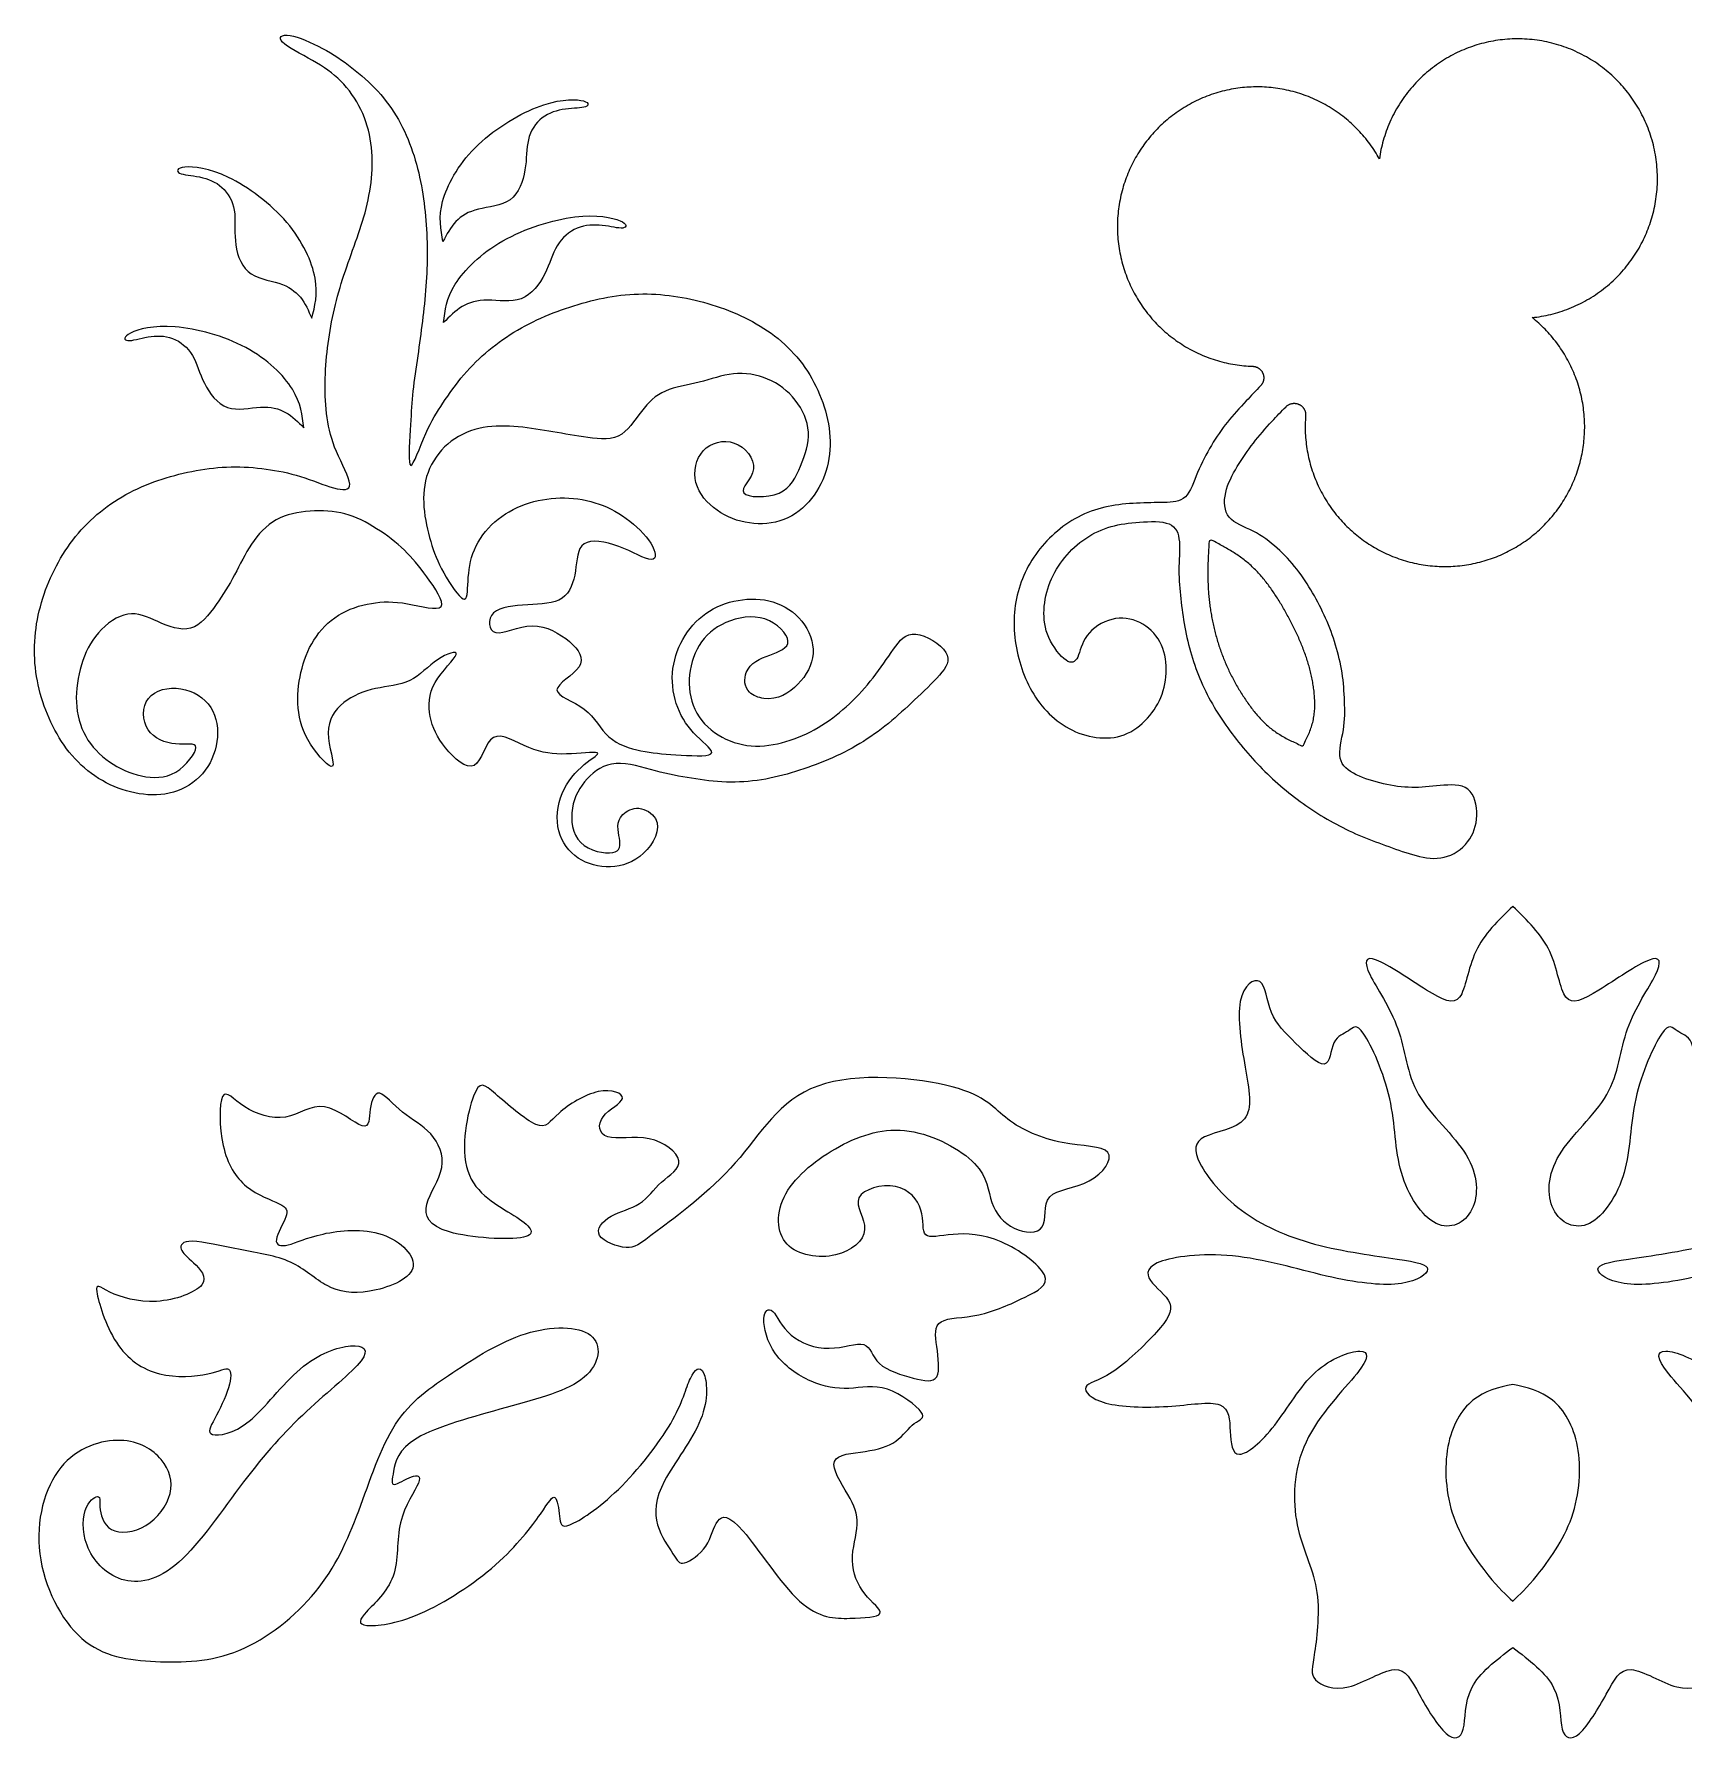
# Model space of a CAD drawing. Header units: millimetres. Extents: x -103 to 104, y -99 to 78.
# Drawn here: x -102.59 to -57.01, y 30.37 to 77.53 of the extents above; entities that cross this region are included whole.
import ezdxf

# ---------------------------------------------------------------- set-up
doc = ezdxf.new("R2010")
doc.units = ezdxf.units.MM
doc.header["$MEASUREMENT"] = 0
doc.layers.add('Default', color=18, linetype='Continuous')

msp = doc.modelspace()

# ---------------------------------------------------------------- linework, layer by layer
at = {"color": 5, "linetype": 'ByBlock', "lineweight": -2}
for points, knots in [([(-92.189, 65.616), (-92.262, 65.631), (-92.19, 66.73), (-92.157, 67.518), (-92.01, 68.527), (-91.875, 69.475), (-91.765, 70.443), (-91.719, 71.413), (-91.752, 72.384), (-91.874, 73.348), (-92.108, 74.293), (-92.498, 75.187), (-93.07, 75.976), (-93.811, 76.628), (-94.572, 77.147), (-95.648, 77.616), (-95.974, 77.366), (-94.838, 76.793), (-94.09, 76.289), (-93.512, 75.466), (-93.244, 74.526), (-93.24, 73.547), (-93.429, 72.592), (-93.75, 71.675), (-94.081, 70.762), (-94.341, 69.826), (-94.497, 68.865), (-94.574, 67.902), (-94.527, 66.908), (-94.309, 66.042), (-93.671, 64.903), (-94.248, 64.93), (-95.25, 65.345), (-96.176, 65.534), (-97.155, 65.601), (-98.121, 65.493), (-99.065, 65.257), (-99.967, 64.891), (-100.786, 64.359), (-101.473, 63.666), (-102.005, 62.849), (-102.383, 61.951), (-102.591, 60.998), (-102.595, 60.021), (-102.383, 59.069), (-101.993, 58.175), (-101.417, 57.384), (-100.623, 56.799), (-99.701, 56.49), (-98.728, 56.496), (-97.866, 57.025), (-97.451, 57.97), (-97.585, 59), (-98.502, 59.584), (-99.633, 59.323), (-99.593, 58.179), (-98.663, 57.826), (-97.855, 58.033), (-98.645, 56.961), (-99.647, 56.969), (-100.543, 57.374), (-101.244, 58.084), (-101.494, 59.055), (-101.335, 60.133), (-100.894, 61.03), (-99.985, 61.674), (-99.209, 61.304), (-98.217, 60.9), (-97.535, 61.782), (-97.038, 62.573), (-96.632, 63.469), (-95.954, 64.2), (-94.967, 64.39), (-93.987, 64.343), (-93.118, 63.892), (-92.32, 63.282), (-91.784, 62.613), (-90.987, 61.454), (-92.356, 61.861), (-93.267, 61.853), (-94.231, 61.541), (-94.92, 60.822), (-95.261, 59.907), (-95.359, 58.902), (-95.072, 57.92), (-94.091, 56.895), (-94.652, 58.325), (-94.1, 59.132), (-93.172, 59.499), (-92.159, 59.55), (-91.477, 60.326), (-90.61, 60.603), (-91.687, 59.604), (-91.719, 58.658), (-91.338, 57.822), (-90.304, 56.911), (-90.052, 58.488), (-88.89, 57.703), (-87.917, 57.595), (-86.731, 57.757), (-87.38, 57.428), (-88.106, 56.605), (-88.209, 55.454), (-87.617, 54.673), (-86.673, 54.431), (-85.701, 54.748), (-85.144, 55.764), (-85.886, 56.241), (-86.56, 55.889), (-86.387, 55.267), (-86.391, 54.795), (-87.683, 55.035), (-87.816, 56.206), (-87.366, 56.998), (-86.585, 57.53), (-85.38, 57.139), (-84.434, 56.96), (-83.467, 56.83), (-82.494, 56.899), (-81.551, 57.139), (-80.638, 57.471), (-79.767, 57.901), (-78.972, 58.474), (-78.277, 59.121), (-77.511, 59.841), (-77.136, 60.417), (-78.354, 61.182), (-78.831, 60.576), (-79.399, 59.723), (-80.043, 59.011), (-80.808, 58.399), (-81.691, 57.986), (-82.658, 57.783), (-83.62, 58.033), (-84.372, 58.718), (-84.57, 59.702), (-84.289, 60.698), (-83.563, 61.341), (-82.34, 61.557), (-81.495, 60.656), (-82.258, 60.382), (-82.978, 60.096), (-82.977, 59.347), (-82.173, 59.044), (-81.415, 59.516), (-80.925, 60.4), (-81.3, 61.386), (-82.156, 61.927), (-83.147, 61.95), (-84.082, 61.587), (-84.723, 60.843), (-85.032, 59.886), (-84.871, 58.883), (-84.338, 58.109), (-83.513, 57.529), (-84.966, 57.625), (-85.796, 57.685), (-86.807, 58.004), (-87.235, 58.972), (-88.603, 59.364), (-87.23, 60.042), (-87.69, 60.756), (-88.815, 61.399), (-90.024, 60.726), (-90.103, 61.687), (-88.939, 61.77), (-87.877, 61.803), (-87.588, 62.687), (-87.594, 63.632), (-86.423, 63.457), (-85.344, 62.788), (-85.442, 63.45), (-86.22, 64.206), (-87.078, 64.632), (-88.059, 64.766), (-89.039, 64.592), (-89.906, 64.106), (-90.511, 63.302), (-90.624, 62.397), (-90.612, 61.618), (-91.35, 62.688), (-91.644, 63.479), (-91.873, 64.461), (-91.793, 65.445), (-91.216, 66.271), (-90.315, 66.704), (-89.334, 66.72), (-88.368, 66.563), (-87.442, 66.401), (-86.366, 66.249), (-85.821, 67.163), (-85.224, 67.745), (-84.192, 67.878), (-83.289, 68.229), (-82.289, 68.077), (-81.502, 67.469), (-81.07, 66.537), (-81.405, 65.588), (-81.81, 64.692), (-83.421, 64.741), (-82.412, 65.48), (-83.21, 66.443), (-84.238, 66.143), (-84.458, 65.096), (-83.758, 64.301), (-82.847, 63.954), (-81.836, 64.025), (-81.053, 64.655), (-80.624, 65.549), (-80.559, 66.532), (-80.813, 67.478), (-81.259, 68.348), (-81.92, 69.07), (-82.731, 69.613), (-83.625, 70.001), (-84.564, 70.253), (-85.53, 70.378), (-86.503, 70.328), (-87.452, 70.114), (-88.372, 69.801), (-89.25, 69.38), (-90.046, 68.815), (-90.738, 68.145), (-91.321, 67.31), (-91.755, 66.641), (-92.117, 65.601), (-92.189, 65.616)], [0, 0, 0, 0, 1, 2, 3, 4, 5, 6, 7, 8, 9, 10, 11, 12, 13, 14, 15, 16, 17, 18, 19, 20, 21, 22, 23, 24, 25, 26, 27, 28, 29, 30, 31, 32, 33, 34, 35, 36, 37, 38, 39, 40, 41, 42, 43, 44, 45, 46, 47, 48, 49, 50, 51, 52, 53, 54, 55, 56, 57, 58, 59, 60, 61, 62, 63, 64, 65, 66, 67, 68, 69, 70, 71, 72, 73, 74, 75, 76, 77, 78, 79, 80, 81, 82, 83, 84, 85, 86, 87, 88, 89, 90, 91, 92, 93, 94, 95, 96, 97, 98, 99, 100, 101, 102, 103, 104, 105, 105.505531, 106, 107, 108, 109, 110, 111, 112, 113, 114, 115, 116, 117, 118, 119, 120, 121, 122, 123, 124, 125, 126, 127, 128, 129, 130, 131, 132, 133, 134, 135, 136, 137, 138, 139, 139.610135, 140, 141, 142, 143, 144, 145, 146, 147, 148, 149, 150, 151, 152, 153, 154, 155, 156, 157, 158, 159, 160, 161, 162, 163, 164, 165, 166, 167, 168, 169, 170, 171, 172, 173, 174, 175, 176, 177, 178, 179, 180, 181, 182, 183, 184, 185, 186, 187, 188, 189, 190, 191, 192, 193, 194, 195, 196, 197, 198, 199, 200, 201, 202, 203, 204, 205, 206, 207, 208, 209, 210, 211, 212, 213, 214, 215, 216, 217, 218, 219, 220, 221, 222, 222, 222, 222]), ([(-91.305, 72.912), (-91.187, 73.355), (-90.89, 73.904), (-90.41, 74.389), (-89.929, 74.873), (-89.265, 75.291), (-88.712, 75.508), (-88.158, 75.726), (-87.714, 75.742), (-87.259, 75.664), (-87.247, 75.569), (-87.355, 75.526), (-87.462, 75.482), (-87.688, 75.491), (-87.915, 75.46), (-88.141, 75.43), (-88.368, 75.362), (-88.552, 75.22), (-88.735, 75.078), (-88.876, 74.863), (-88.937, 74.615), (-88.997, 74.368), (-88.978, 74.088), (-89.03, 73.78), (-89.081, 73.471), (-89.203, 73.134), (-89.444, 72.957), (-89.684, 72.78), (-90.042, 72.762), (-90.319, 72.695), (-90.595, 72.628), (-90.79, 72.511), (-90.939, 72.354), (-91.088, 72.196), (-91.192, 71.998), (-91.296, 71.8)], [2, 2, 2, 2, 2.0714286, 2.0714286, 2.0714286, 2.1428571, 2.1428571, 2.1428571, 2.2142857, 2.2142857, 2.2857143, 2.2857143, 2.2857143, 2.3571429, 2.3571429, 2.3571429, 2.4285714, 2.4285714, 2.4285714, 2.5, 2.5, 2.5, 2.5714286, 2.5714286, 2.5714286, 2.6428571, 2.6428571, 2.6428571, 2.7142857, 2.7142857, 2.7142857, 2.7857143, 2.7857143, 2.7857143, 2.8571429, 2.8571429, 2.8571429, 2.8571429]), ([(-94.831, 70.789), (-94.915, 71.239), (-95.17, 71.81), (-95.613, 72.329), (-96.055, 72.847), (-96.686, 73.314), (-97.222, 73.573), (-97.757, 73.831), (-98.199, 73.881), (-98.429, 73.859), (-98.659, 73.837), (-98.677, 73.743), (-98.573, 73.692), (-98.47, 73.641), (-98.243, 73.632), (-98.02, 73.585), (-97.796, 73.538), (-97.575, 73.453), (-97.403, 73.297), (-97.23, 73.142), (-97.106, 72.917), (-97.064, 72.665), (-97.022, 72.414), (-97.063, 72.136), (-97.034, 71.825), (-97.006, 71.514), (-96.91, 71.168), (-96.683, 70.974), (-96.457, 70.779), (-96.101, 70.735), (-95.831, 70.647), (-95.56, 70.559), (-95.375, 70.428), (-95.238, 70.26), (-95.101, 70.091), (-95.012, 69.886), (-94.923, 69.681)], [2, 2, 2, 2, 2.0714286, 2.0714286, 2.0714286, 2.1428571, 2.1428571, 2.1428571, 2.2142857, 2.2142857, 2.2142857, 2.2857143, 2.2857143, 2.2857143, 2.3571429, 2.3571429, 2.3571429, 2.4285714, 2.4285714, 2.4285714, 2.5, 2.5, 2.5, 2.5714286, 2.5714286, 2.5714286, 2.6428571, 2.6428571, 2.6428571, 2.7142857, 2.7142857, 2.7142857, 2.7857143, 2.7857143, 2.7857143, 2.8571429, 2.8571429, 2.8571429, 2.8571429]), ([(-90.957, 70.623), (-90.71, 71.017), (-90.256, 71.471), (-89.643, 71.818), (-89.03, 72.166), (-88.259, 72.406), (-87.655, 72.482), (-87.05, 72.557), (-86.614, 72.467), (-86.404, 72.376), (-86.194, 72.284), (-86.211, 72.191), (-86.328, 72.175), (-86.446, 72.159), (-86.664, 72.221), (-86.893, 72.246), (-87.123, 72.272), (-87.364, 72.26), (-87.585, 72.169), (-87.807, 72.077), (-88.008, 71.905), (-88.141, 71.684), (-88.275, 71.462), (-88.34, 71.19), (-88.625, 70.627), (-88.845, 70.334), (-89.132, 70.222), (-89.419, 70.111), (-89.773, 70.179), (-90.062, 70.181), (-90.351, 70.183), (-90.576, 70.118), (-90.768, 70.003), (-90.961, 69.889), (-91.122, 69.724), (-91.282, 69.56)], [2, 2, 2, 2, 2.0714286, 2.0714286, 2.0714286, 2.1428571, 2.1428571, 2.1428571, 2.2142857, 2.2142857, 2.2142857, 2.2857143, 2.2857143, 2.2857143, 2.3571429, 2.3571429, 2.3571429, 2.4285714, 2.4285714, 2.4285714, 2.5, 2.5, 2.5, 2.5714286, 2.5714286, 2.6428571, 2.6428571, 2.6428571, 2.7142857, 2.7142857, 2.7142857, 2.7857143, 2.7857143, 2.7857143, 2.8571429, 2.8571429, 2.8571429, 2.8571429]), ([(-95.459, 67.721), (-95.701, 68.11), (-96.146, 68.549), (-96.748, 68.871), (-97.349, 69.193), (-98.106, 69.399), (-98.699, 69.444), (-99.292, 69.49), (-99.721, 69.376), (-99.927, 69.272), (-100.134, 69.168), (-100.117, 69.074), (-100.002, 69.064), (-99.886, 69.054), (-99.672, 69.128), (-99.447, 69.165), (-99.222, 69.203), (-98.985, 69.204), (-98.768, 69.122), (-98.55, 69.04), (-98.353, 68.875), (-98.222, 68.656), (-98.092, 68.438), (-98.028, 68.164), (-97.889, 67.885), (-97.749, 67.605), (-97.534, 67.318), (-97.252, 67.219), (-96.97, 67.12), (-96.623, 67.208), (-96.339, 67.225), (-96.055, 67.242), (-95.834, 67.187), (-95.646, 67.08), (-95.457, 66.973), (-95.299, 66.814), (-95.142, 66.655)], [2, 2, 2, 2, 2.0714286, 2.0714286, 2.0714286, 2.1428571, 2.1428571, 2.1428571, 2.2142857, 2.2142857, 2.2142857, 2.2857143, 2.2857143, 2.2857143, 2.3571429, 2.3571429, 2.3571429, 2.4285714, 2.4285714, 2.4285714, 2.5, 2.5, 2.5, 2.5714286, 2.5714286, 2.5714286, 2.6428571, 2.6428571, 2.6428571, 2.7142857, 2.7142857, 2.7142857, 2.7857143, 2.7857143, 2.7857143, 2.8571429, 2.8571429, 2.8571429, 2.8571429]), ([(-61.736, 53.428), (-62.134, 53.045), (-62.532, 52.661), (-62.982, 51.706), (-63.034, 51.136), (-63.205, 50.918), (-63.376, 50.7), (-63.667, 50.835), (-64.569, 51.395), (-65.182, 51.821), (-65.503, 51.945), (-65.825, 52.069), (-65.856, 51.893), (-65.679, 51.535), (-65.503, 51.177), (-65.119, 50.638), (-64.912, 50.047), (-64.704, 49.455), (-64.673, 48.812), (-63.999, 47.64), (-63.356, 47.111), (-63.024, 46.561), (-62.692, 46.011), (-62.671, 45.441), (-62.863, 45.057), (-63.055, 44.673), (-63.459, 44.476), (-63.854, 44.668), (-64.248, 44.86), (-64.632, 45.441), (-64.813, 46.073), (-64.995, 46.706), (-64.974, 47.391), (-65.135, 48.112), (-65.296, 48.833), (-65.638, 49.59), (-65.851, 49.901), (-66.063, 50.213), (-66.146, 50.078), (-66.276, 49.99), (-66.406, 49.901), (-66.582, 49.86), (-66.675, 49.658), (-66.769, 49.455), (-66.779, 49.092), (-66.95, 49.071), (-67.121, 49.051), (-67.453, 49.372), (-67.739, 49.652), (-68.024, 49.932), (-68.263, 50.171), (-68.532, 50.825), (-68.563, 51.24), (-68.724, 51.349), (-68.885, 51.457), (-69.175, 51.26), (-69.352, 50.337), (-69.124, 48.885), (-68.916, 47.847), (-69.149, 47.557), (-69.383, 47.266), (-69.953, 47.204), (-70.249, 47.059), (-70.545, 46.914), (-70.566, 46.685), (-70.374, 46.317), (-70.182, 45.949), (-69.777, 45.441), (-69.232, 45.031), (-68.688, 44.621), (-68.003, 44.31), (-66.416, 43.884), (-65.513, 43.77), (-64.933, 43.682), (-64.352, 43.594), (-64.092, 43.532), (-64.092, 43.272), (-64.352, 43.075), (-64.813, 43.008), (-65.275, 42.94), (-65.939, 43.003), (-66.732, 43.179), (-67.526, 43.355), (-68.449, 43.646), (-69.316, 43.75), (-70.182, 43.853), (-70.991, 43.77), (-71.416, 43.63), (-71.842, 43.49), (-71.883, 43.293), (-71.748, 43.091), (-71.613, 42.889), (-71.302, 42.681), (-71.214, 42.463), (-71.126, 42.245), (-71.261, 42.017), (-71.582, 41.659), (-71.904, 41.301), (-72.412, 40.814), (-73.2, 40.295), (-73.481, 40.264), (-73.584, 40.025), (-73.408, 39.818), (-72.983, 39.704), (-72.557, 39.59), (-71.883, 39.569), (-71.271, 39.61), (-70.659, 39.652), (-70.109, 39.756), (-69.559, 39.548), (-69.559, 39.237), (-69.544, 38.921), (-69.528, 38.604), (-69.497, 38.283), (-69.284, 38.288), (-69.072, 38.293), (-68.677, 38.625), (-67.951, 39.559), (-67.619, 40.16), (-67.189, 40.554), (-66.758, 40.949), (-66.229, 41.135), (-65.965, 41.135), (-65.7, 41.135), (-65.7, 40.949), (-66.395, 40.077), (-67.09, 39.393), (-67.448, 38.625), (-67.806, 37.857), (-67.827, 37.007), (-67.692, 36.338), (-67.557, 35.668), (-67.267, 35.181), (-67.163, 34.579), (-67.059, 33.977), (-67.142, 33.262), (-67.21, 32.821), (-67.277, 32.38), (-67.329, 32.214), (-67.184, 32.058), (-67.038, 31.903), (-66.696, 31.757), (-65.845, 31.965), (-65.337, 32.318), (-65.01, 32.338), (-64.684, 32.359), (-64.538, 32.048), (-64.32, 31.654), (-64.103, 31.259), (-63.812, 30.782), (-63.579, 30.575), (-63.345, 30.367), (-63.169, 30.43), (-63.102, 30.694), (-63.034, 30.959), (-63.076, 31.426), (-62.866, 31.835), (-62.657, 32.245), (-62.196, 32.598), (-61.736, 32.95)], [2, 2, 2, 2, 2.016949, 2.016949, 2.033898, 2.033898, 2.033898, 2.050847, 2.050847, 2.067797, 2.067797, 2.067797, 2.084746, 2.084746, 2.084746, 2.101695, 2.101695, 2.101695, 2.118644, 2.118644, 2.135593, 2.135593, 2.135593, 2.152542, 2.152542, 2.152542, 2.169492, 2.169492, 2.169492, 2.186441, 2.186441, 2.186441, 2.20339, 2.20339, 2.20339, 2.220339, 2.220339, 2.220339, 2.237288, 2.237288, 2.237288, 2.254237, 2.254237, 2.254237, 2.271186, 2.271186, 2.271186, 2.288136, 2.288136, 2.288136, 2.305085, 2.305085, 2.322034, 2.322034, 2.322034, 2.338983, 2.338983, 2.355932, 2.372881, 2.372881, 2.372881, 2.389831, 2.389831, 2.389831, 2.40678, 2.40678, 2.40678, 2.423729, 2.423729, 2.423729, 2.440678, 2.440678, 2.457627, 2.457627, 2.457627, 2.474576, 2.474576, 2.491525, 2.491525, 2.491525, 2.508475, 2.508475, 2.508475, 2.525424, 2.525424, 2.525424, 2.542373, 2.542373, 2.542373, 2.559322, 2.559322, 2.559322, 2.576271, 2.576271, 2.576271, 2.59322, 2.59322, 2.59322, 2.610169, 2.610169, 2.627119, 2.627119, 2.644068, 2.644068, 2.644068, 2.661017, 2.661017, 2.661017, 2.677966, 2.677966, 2.694915, 2.694915, 2.694915, 2.711864, 2.711864, 2.711864, 2.728814, 2.728814, 2.745763, 2.745763, 2.745763, 2.762712, 2.762712, 2.762712, 2.779661, 2.779661, 2.79661, 2.79661, 2.79661, 2.813559, 2.813559, 2.813559, 2.830508, 2.830508, 2.830508, 2.847458, 2.847458, 2.847458, 2.864407, 2.864407, 2.864407, 2.881356, 2.881356, 2.898305, 2.898305, 2.898305, 2.915254, 2.915254, 2.915254, 2.932203, 2.932203, 2.932203, 2.949153, 2.949153, 2.949153, 2.966102, 2.966102, 2.966102, 3, 3, 3, 3]), ([(-61.736, 32.95), (-61.276, 32.598), (-60.815, 32.245), (-60.606, 31.835), (-60.396, 31.426), (-60.438, 30.959), (-60.37, 30.694), (-60.303, 30.43), (-60.127, 30.367), (-59.893, 30.575), (-59.66, 30.782), (-59.369, 31.259), (-59.151, 31.654), (-58.934, 32.048), (-58.788, 32.359), (-58.462, 32.338), (-58.135, 32.318), (-57.626, 31.965), (-57.201, 31.861), (-56.776, 31.757), (-56.433, 31.903), (-56.143, 32.214), (-56.195, 32.38), (-56.262, 32.821), (-56.33, 33.262), (-56.413, 33.977), (-56.205, 35.181), (-55.915, 35.668), (-55.78, 36.338), (-55.645, 37.007), (-55.666, 37.857), (-56.024, 38.625), (-56.382, 39.393), (-57.077, 40.077), (-57.772, 40.949), (-57.772, 41.135), (-57.507, 41.135), (-57.243, 41.135), (-56.714, 40.949), (-56.283, 40.554), (-55.852, 40.16), (-55.189, 38.957), (-54.4, 38.293), (-54.187, 38.288), (-53.975, 38.283), (-53.944, 38.604), (-53.928, 38.921), (-53.913, 39.237), (-53.913, 39.548), (-53.363, 39.756), (-52.813, 39.652), (-52.201, 39.61), (-51.589, 39.569), (-50.915, 39.59), (-50.489, 39.704), (-50.064, 39.818), (-49.888, 40.025), (-49.939, 40.145), (-49.991, 40.264), (-50.271, 40.295), (-51.06, 40.814), (-51.568, 41.301), (-52.211, 42.017), (-52.346, 42.245), (-52.258, 42.463), (-52.17, 42.681), (-51.859, 42.889), (-51.724, 43.091), (-51.589, 43.293), (-51.63, 43.49), (-52.056, 43.63), (-52.481, 43.77), (-53.29, 43.853), (-54.156, 43.75), (-55.023, 43.646), (-55.946, 43.355), (-56.739, 43.179), (-57.533, 43.003), (-58.197, 42.94), (-58.659, 43.008), (-59.12, 43.075), (-59.38, 43.272), (-59.38, 43.532), (-59.12, 43.594), (-58.539, 43.682), (-57.958, 43.77), (-57.056, 43.884), (-55.469, 44.31), (-54.784, 44.621), (-54.239, 45.031), (-53.695, 45.441), (-53.29, 45.949), (-53.098, 46.317), (-52.906, 46.685), (-52.927, 46.914), (-53.223, 47.059), (-53.518, 47.204), (-54.089, 47.266), (-54.322, 47.557), (-54.556, 47.847), (-54.348, 48.885), (-54.12, 50.337), (-54.208, 50.799), (-54.296, 51.26), (-54.587, 51.457), (-54.748, 51.349), (-54.908, 51.24), (-54.94, 50.825), (-55.209, 50.171), (-55.448, 49.932), (-55.733, 49.652), (-56.018, 49.372), (-56.35, 49.051), (-56.522, 49.071), (-56.693, 49.092), (-56.703, 49.455), (-56.797, 49.658), (-56.89, 49.86), (-57.066, 49.901), (-57.196, 49.99), (-57.326, 50.078), (-57.409, 50.213), (-57.621, 49.901), (-57.834, 49.59), (-58.176, 48.833), (-58.337, 48.112), (-58.498, 47.391), (-58.477, 46.706), (-58.659, 46.073), (-58.84, 45.441), (-59.224, 44.86), (-59.618, 44.668), (-60.012, 44.476), (-60.417, 44.673), (-60.609, 45.057), (-60.801, 45.441), (-60.78, 46.011), (-60.448, 46.561), (-60.116, 47.111), (-59.473, 47.64), (-58.799, 48.812), (-58.768, 49.455), (-58.353, 50.638), (-57.969, 51.177), (-57.792, 51.535), (-57.616, 51.893), (-57.647, 52.069), (-57.969, 51.945), (-58.29, 51.821), (-58.902, 51.395), (-59.805, 50.835), (-60.095, 50.7), (-60.267, 50.918), (-60.438, 51.136), (-60.49, 51.706), (-60.715, 52.184), (-60.94, 52.661), (-61.338, 53.045), (-61.736, 53.428)], [3, 3, 3, 3, 3.033898, 3.033898, 3.033898, 3.050847, 3.050847, 3.050847, 3.067797, 3.067797, 3.067797, 3.084746, 3.084746, 3.084746, 3.101695, 3.101695, 3.101695, 3.118644, 3.118644, 3.118644, 3.135593, 3.135593, 3.152542, 3.152542, 3.152542, 3.169492, 3.169492, 3.186441, 3.186441, 3.186441, 3.20339, 3.20339, 3.20339, 3.220339, 3.220339, 3.237288, 3.237288, 3.237288, 3.254237, 3.254237, 3.254237, 3.271186, 3.288136, 3.288136, 3.288136, 3.305085, 3.305085, 3.305085, 3.322034, 3.322034, 3.338983, 3.338983, 3.338983, 3.355932, 3.355932, 3.355932, 3.372881, 3.372881, 3.372881, 3.389831, 3.389831, 3.40678, 3.40678, 3.423729, 3.423729, 3.423729, 3.440678, 3.440678, 3.440678, 3.457627, 3.457627, 3.457627, 3.474576, 3.474576, 3.474576, 3.491525, 3.491525, 3.491525, 3.508475, 3.508475, 3.508475, 3.525424, 3.525424, 3.542373, 3.542373, 3.542373, 3.559322, 3.559322, 3.576271, 3.576271, 3.576271, 3.59322, 3.59322, 3.59322, 3.610169, 3.610169, 3.610169, 3.627119, 3.627119, 3.627119, 3.644068, 3.661017, 3.661017, 3.661017, 3.677966, 3.677966, 3.677966, 3.694915, 3.694915, 3.711864, 3.711864, 3.711864, 3.728814, 3.728814, 3.728814, 3.745763, 3.745763, 3.745763, 3.762712, 3.762712, 3.762712, 3.779661, 3.779661, 3.779661, 3.79661, 3.79661, 3.79661, 3.813559, 3.813559, 3.813559, 3.830508, 3.830508, 3.830508, 3.847458, 3.847458, 3.847458, 3.864407, 3.864407, 3.864407, 3.881356, 3.881356, 3.898305, 3.898305, 3.915254, 3.915254, 3.915254, 3.932203, 3.932203, 3.932203, 3.949153, 3.949153, 3.966102, 3.966102, 3.966102, 3.983051, 3.983051, 3.983051, 4, 4, 4, 4]), ([(-85.375, 44.462), (-84.858, 44.85), (-83.928, 45.532), (-83.219, 46.339), (-82.511, 47.146), (-82.025, 48.076), (-79.854, 48.852), (-78.168, 48.697), (-77.222, 48.443), (-76.276, 48.19), (-75.862, 47.487), (-74.746, 47.011), (-74.187, 46.903), (-73.629, 46.794), (-73.071, 46.815), (-72.781, 46.442), (-73.05, 46.049), (-73.825, 45.636), (-74.332, 45.615), (-74.528, 45.398), (-74.725, 45.181), (-74.611, 44.767), (-74.735, 44.571), (-74.859, 44.374), (-75.221, 44.395), (-75.8, 44.674), (-76.017, 44.933), (-76.126, 45.248), (-76.235, 45.564), (-76.235, 45.936), (-76.607, 46.324), (-76.979, 46.711), (-77.724, 47.114), (-78.411, 47.218), (-79.099, 47.321), (-79.729, 47.125), (-80.34, 46.794), (-80.95, 46.463), (-81.539, 45.998), (-81.823, 45.486), (-82.108, 44.974), (-82.087, 44.416), (-81.487, 43.775), (-80.908, 43.692), (-80.453, 43.795), (-79.998, 43.899), (-79.667, 44.188), (-79.647, 44.498), (-79.626, 44.809), (-79.916, 45.14), (-79.802, 45.377), (-79.688, 45.615), (-79.171, 45.76), (-78.416, 45.615), (-77.941, 45.036), (-78.065, 44.457), (-77.956, 44.354), (-77.848, 44.25), (-77.568, 44.333), (-77.201, 44.364), (-76.834, 44.395), (-76.379, 44.374), (-75.366, 43.94), (-74.808, 43.527), (-74.678, 43.242), (-74.549, 42.958), (-74.849, 42.803), (-75.604, 42.441), (-76.059, 42.234), (-76.493, 42.141), (-76.927, 42.048), (-77.341, 42.069), (-77.532, 41.95), (-77.724, 41.831), (-77.692, 41.572), (-77.651, 41.262), (-77.61, 40.952), (-77.558, 40.59), (-77.651, 40.43), (-77.744, 40.269), (-77.982, 40.311), (-78.303, 40.394), (-78.623, 40.476), (-79.026, 40.6), (-79.238, 40.797), (-79.45, 40.993), (-79.471, 41.262), (-79.864, 41.376), (-80.236, 41.221), (-80.624, 41.216), (-81.012, 41.21), (-81.415, 41.355), (-81.679, 41.583), (-81.942, 41.81), (-82.19, 42.431), (-82.418, 42.265), (-82.428, 42.027), (-82.439, 41.789), (-82.345, 41.396), (-81.87, 40.735), (-81.487, 40.466), (-81.125, 40.306), (-80.763, 40.145), (-80.422, 40.094), (-80.081, 40.109), (-79.74, 40.125), (-79.399, 40.207), (-79.016, 40.083), (-78.633, 39.959), (-78.209, 39.628), (-77.951, 39.277), (-78.116, 39.256), (-78.272, 39.137), (-78.427, 39.018), (-78.571, 38.801), (-78.995, 38.501), (-79.275, 38.419), (-79.626, 38.367), (-79.978, 38.315), (-80.402, 38.295), (-80.479, 38.088), (-80.557, 37.881), (-80.288, 37.488), (-79.926, 36.868), (-79.833, 36.64), (-79.848, 36.345), (-79.864, 36.051), (-79.988, 35.689), (-79.983, 35.348), (-79.978, 35.006), (-79.843, 34.686), (-79.642, 34.433), (-79.44, 34.179), (-79.171, 33.993), (-79.223, 33.89), (-79.275, 33.786), (-79.647, 33.766), (-80.055, 33.755), (-80.464, 33.745), (-80.908, 33.745), (-81.441, 34.231), (-81.973, 34.717), (-82.594, 35.689), (-83.4, 36.63), (-83.586, 36.599), (-83.705, 36.438), (-83.824, 36.278), (-83.876, 35.989), (-84.036, 35.751), (-84.196, 35.513), (-84.465, 35.327), (-84.62, 35.286), (-84.775, 35.244), (-84.817, 35.348), (-84.941, 35.539), (-85.065, 35.73), (-85.272, 36.009), (-85.365, 36.34), (-85.458, 36.671), (-85.416, 37.436), (-84.403, 38.677), (-84.176, 39.246), (-83.948, 39.814), (-84, 40.331), (-84.098, 40.538), (-84.196, 40.745), (-84.341, 40.642), (-84.579, 40.125), (-84.672, 39.711), (-85.003, 39.142), (-85.334, 38.574), (-85.902, 37.85), (-86.45, 37.317), (-86.998, 36.785), (-87.526, 36.444), (-87.789, 36.34), (-88.053, 36.237), (-88.053, 36.371), (-88.074, 36.573), (-88.094, 36.775), (-88.136, 37.043), (-88.27, 37.147), (-88.363, 36.981), (-88.606, 36.635), (-88.849, 36.289), (-89.242, 35.761), (-89.842, 35.234), (-90.442, 34.707), (-92.055, 33.652), (-93.151, 33.528), (-93.404, 33.559), (-93.657, 33.59), (-93.616, 33.714), (-93.409, 33.936), (-93.202, 34.158), (-92.83, 34.479), (-92.675, 34.918), (-92.52, 35.358), (-92.582, 35.916), (-92.468, 36.397), (-92.355, 36.878), (-92.065, 37.281), (-91.889, 37.705), (-92.003, 37.726), (-92.168, 37.664), (-92.334, 37.602), (-92.551, 37.457), (-92.644, 37.452), (-92.737, 37.447), (-92.706, 37.581), (-92.66, 37.824), (-92.613, 38.067), (-92.551, 38.419), (-91.476, 39.049), (-90.462, 39.328), (-89.552, 39.577), (-88.643, 39.825), (-87.836, 40.042), (-86.957, 40.786), (-86.885, 41.314), (-87.221, 41.577), (-87.557, 41.841), (-88.301, 41.841), (-89.015, 41.619), (-89.728, 41.396), (-90.411, 40.952), (-91.641, 40.135), (-92.189, 39.763), (-92.608, 39.117), (-93.027, 38.47), (-93.316, 37.55), (-93.626, 36.723), (-93.937, 35.896), (-94.267, 35.162), (-95.376, 33.807), (-96.153, 33.187), (-96.933, 32.866), (-97.714, 32.545), (-98.498, 32.525), (-99.242, 32.561), (-99.985, 32.597), (-100.689, 32.69), (-101.857, 33.704), (-102.322, 34.624), (-102.55, 36.454), (-102.312, 37.364), (-101.857, 37.922), (-101.402, 38.481), (-100.73, 38.687), (-100.208, 38.672), (-99.686, 38.656), (-99.313, 38.419), (-99.081, 38.139), (-98.848, 37.86), (-98.755, 37.54), (-98.838, 37.204), (-98.92, 36.868), (-99.179, 36.516), (-99.83, 36.123), (-100.223, 36.082), (-100.456, 36.211), (-100.689, 36.34), (-100.761, 36.64), (-100.776, 36.831), (-100.792, 37.023), (-100.751, 37.105), (-100.875, 37.126), (-101.04, 37.064), (-101.144, 36.826), (-101.247, 36.588), (-101.288, 36.175), (-101.133, 35.772), (-100.978, 35.368), (-100.627, 34.975), (-100.177, 34.831), (-99.727, 34.686), (-99.179, 34.789), (-98.595, 35.306), (-98.011, 35.823), (-97.39, 36.754), (-96.222, 38.295), (-95.674, 38.905), (-94.464, 40.032), (-93.802, 40.549), (-93.559, 40.869), (-93.316, 41.19), (-93.492, 41.314), (-93.849, 41.283), (-94.205, 41.252), (-94.743, 41.066), (-95.245, 40.642), (-95.746, 40.218), (-96.677, 38.894), (-97.504, 38.791), (-97.664, 38.837), (-97.824, 38.884), (-97.731, 39.029), (-97.473, 39.515), (-97.307, 39.856), (-97.142, 40.394), (-97.142, 40.59), (-97.22, 40.636), (-97.297, 40.683), (-97.452, 40.58), (-97.793, 40.507), (-98.135, 40.435), (-99.189, 40.352), (-100.016, 40.911), (-100.322, 41.381), (-100.627, 41.851), (-100.823, 42.513), (-100.864, 42.777), (-100.906, 43.041), (-100.792, 42.906), (-100.203, 42.627), (-99.727, 42.482), (-99.21, 42.513), (-98.693, 42.544), (-98.135, 42.751), (-97.964, 42.968), (-97.793, 43.185), (-98.011, 43.413), (-98.186, 43.578), (-98.362, 43.744), (-98.497, 43.847), (-98.533, 43.956), (-98.569, 44.064), (-98.507, 44.178), (-98.217, 44.173), (-97.928, 44.168), (-97.411, 44.044), (-96.904, 43.945), (-96.398, 43.847), (-95.901, 43.775), (-95.115, 43.413), (-94.826, 43.123), (-94.174, 42.772), (-93.812, 42.71), (-93.327, 42.792), (-92.841, 42.875), (-92.231, 43.103), (-92.132, 43.428), (-92.034, 43.754), (-92.448, 44.178), (-93.502, 44.54), (-94.143, 44.478), (-94.609, 44.374), (-95.074, 44.271), (-95.364, 44.126), (-95.787, 44.023), (-95.922, 44.064), (-95.901, 44.224), (-95.881, 44.385), (-95.705, 44.664), (-95.638, 44.845), (-95.57, 45.026), (-95.612, 45.109), (-95.824, 45.212), (-96.036, 45.315), (-96.418, 45.439), (-96.723, 45.688), (-97.028, 45.936), (-97.256, 46.308), (-97.369, 46.82), (-97.483, 47.332), (-97.483, 47.983), (-97.385, 48.174), (-97.287, 48.366), (-97.09, 48.097), (-96.46, 47.683), (-96.025, 47.538), (-95.648, 47.606), (-95.27, 47.673), (-94.629, 48.231), (-93.74, 47.425), (-93.528, 47.363), (-93.316, 47.301), (-93.337, 47.58), (-93.306, 47.828), (-93.275, 48.076), (-93.192, 48.293), (-93.042, 48.262), (-92.892, 48.231), (-92.675, 47.952), (-92.158, 47.528), (-91.858, 47.383), (-91.636, 47.14), (-91.414, 46.897), (-91.269, 46.556), (-91.393, 45.863), (-91.662, 45.512), (-91.739, 45.196), (-91.817, 44.881), (-91.703, 44.602), (-91.119, 44.431), (-90.535, 44.261), (-89.48, 44.199), (-88.663, 44.374), (-88.901, 44.612), (-89.335, 44.886), (-89.77, 45.16), (-90.4, 45.47), (-90.612, 46.117), (-90.824, 46.763), (-90.617, 47.745), (-90.452, 48.185), (-90.287, 48.624), (-90.162, 48.521), (-89.847, 48.247), (-89.532, 47.973), (-89.025, 47.528), (-88.73, 47.404), (-88.436, 47.28), (-88.27, 47.673), (-87.381, 48.231), (-86.626, 48.386), (-86.316, 48.262), (-86.337, 48.123), (-86.357, 47.983), (-86.709, 47.828), (-86.869, 47.616), (-87.029, 47.404), (-86.998, 47.135), (-86.745, 47.058), (-86.492, 46.98), (-86.016, 47.094), (-85.597, 47.006), (-85.179, 46.918), (-84.817, 46.629), (-84.781, 46.401), (-84.744, 46.174), (-85.034, 46.008), (-85.256, 45.806), (-85.478, 45.605), (-85.634, 45.367), (-85.866, 45.217), (-86.099, 45.067), (-86.409, 45.005), (-86.895, 44.726), (-87.071, 44.509), (-86.967, 44.333), (-86.864, 44.157), (-86.481, 44.023), (-86.238, 44.002), (-85.995, 43.981), (-85.892, 44.075), (-85.375, 44.462)], [0, 0, 0, 0, 0.005917, 0.005917, 0.005917, 0.011834, 0.011834, 0.017751, 0.017751, 0.017751, 0.023669, 0.029586, 0.029586, 0.029586, 0.035503, 0.035503, 0.04142, 0.04142, 0.047337, 0.047337, 0.047337, 0.053254, 0.053254, 0.053254, 0.059172, 0.059172, 0.065089, 0.065089, 0.065089, 0.071006, 0.071006, 0.071006, 0.076923, 0.076923, 0.076923, 0.08284, 0.08284, 0.08284, 0.088757, 0.088757, 0.088757, 0.094675, 0.094675, 0.100592, 0.100592, 0.100592, 0.106509, 0.106509, 0.106509, 0.112426, 0.112426, 0.112426, 0.118343, 0.118343, 0.12426, 0.130178, 0.130178, 0.130178, 0.136095, 0.136095, 0.136095, 0.142012, 0.142012, 0.147929, 0.147929, 0.147929, 0.153846, 0.153846, 0.159763, 0.159763, 0.159763, 0.16568, 0.16568, 0.16568, 0.171598, 0.171598, 0.171598, 0.177515, 0.177515, 0.177515, 0.183432, 0.183432, 0.183432, 0.189349, 0.189349, 0.189349, 0.195266, 0.195266, 0.201183, 0.201183, 0.201183, 0.207101, 0.207101, 0.207101, 0.213018, 0.218935, 0.218935, 0.218935, 0.224852, 0.224852, 0.230769, 0.230769, 0.230769, 0.236686, 0.236686, 0.236686, 0.242604, 0.242604, 0.242604, 0.248521, 0.248521, 0.254438, 0.254438, 0.254438, 0.260355, 0.260355, 0.266272, 0.266272, 0.266272, 0.272189, 0.272189, 0.272189, 0.278107, 0.278107, 0.284024, 0.284024, 0.284024, 0.289941, 0.289941, 0.289941, 0.295858, 0.295858, 0.295858, 0.301775, 0.301775, 0.301775, 0.307692, 0.307692, 0.307692, 0.313609, 0.313609, 0.313609, 0.319527, 0.319527, 0.325444, 0.325444, 0.325444, 0.331361, 0.331361, 0.331361, 0.337278, 0.337278, 0.337278, 0.343195, 0.343195, 0.343195, 0.349112, 0.349112, 0.349112, 0.35503, 0.360947, 0.360947, 0.360947, 0.366864, 0.366864, 0.366864, 0.372781, 0.372781, 0.378698, 0.378698, 0.378698, 0.384615, 0.384615, 0.384615, 0.390533, 0.390533, 0.390533, 0.39645, 0.39645, 0.39645, 0.402367, 0.402367, 0.408284, 0.408284, 0.408284, 0.414201, 0.414201, 0.414201, 0.420118, 0.426036, 0.426036, 0.426036, 0.431953, 0.431953, 0.431953, 0.43787, 0.43787, 0.43787, 0.443787, 0.443787, 0.443787, 0.449704, 0.449704, 0.455621, 0.455621, 0.455621, 0.461538, 0.461538, 0.461538, 0.467456, 0.467456, 0.467456, 0.473373, 0.473373, 0.47929, 0.47929, 0.47929, 0.485207, 0.485207, 0.491124, 0.491124, 0.491124, 0.497041, 0.497041, 0.497041, 0.502959, 0.502959, 0.508876, 0.508876, 0.508876, 0.514793, 0.514793, 0.514793, 0.52071, 0.52071, 0.526627, 0.526627, 0.526627, 0.532544, 0.532544, 0.532544, 0.538462, 0.538462, 0.544379, 0.544379, 0.550296, 0.550296, 0.550296, 0.556213, 0.556213, 0.556213, 0.56213, 0.56213, 0.56213, 0.568047, 0.568047, 0.568047, 0.573964, 0.573964, 0.579882, 0.579882, 0.579882, 0.585799, 0.585799, 0.585799, 0.591716, 0.591716, 0.597633, 0.597633, 0.597633, 0.60355, 0.60355, 0.60355, 0.609467, 0.609467, 0.609467, 0.615385, 0.615385, 0.615385, 0.621302, 0.621302, 0.627219, 0.627219, 0.633136, 0.633136, 0.633136, 0.639053, 0.639053, 0.639053, 0.64497, 0.64497, 0.64497, 0.650888, 0.656805, 0.656805, 0.656805, 0.662722, 0.662722, 0.668639, 0.668639, 0.674556, 0.674556, 0.674556, 0.680473, 0.680473, 0.680473, 0.686391, 0.692308, 0.692308, 0.692308, 0.698225, 0.698225, 0.698225, 0.704142, 0.704142, 0.710059, 0.710059, 0.710059, 0.715976, 0.715976, 0.715976, 0.721893, 0.721893, 0.721893, 0.727811, 0.727811, 0.727811, 0.733728, 0.733728, 0.733728, 0.739645, 0.739645, 0.739645, 0.745562, 0.745562, 0.751479, 0.751479, 0.757396, 0.757396, 0.757396, 0.763314, 0.763314, 0.763314, 0.769231, 0.769231, 0.775148, 0.775148, 0.775148, 0.781065, 0.781065, 0.786982, 0.786982, 0.786982, 0.792899, 0.792899, 0.792899, 0.798817, 0.798817, 0.798817, 0.804734, 0.804734, 0.804734, 0.810651, 0.810651, 0.810651, 0.816568, 0.816568, 0.816568, 0.822485, 0.822485, 0.828402, 0.828402, 0.828402, 0.83432, 0.840237, 0.840237, 0.840237, 0.846154, 0.846154, 0.846154, 0.852071, 0.852071, 0.852071, 0.857988, 0.857988, 0.863905, 0.863905, 0.863905, 0.869822, 0.869822, 0.87574, 0.87574, 0.87574, 0.881657, 0.881657, 0.881657, 0.887574, 0.887574, 0.893491, 0.893491, 0.893491, 0.899408, 0.899408, 0.899408, 0.905325, 0.905325, 0.905325, 0.911243, 0.911243, 0.911243, 0.91716, 0.91716, 0.91716, 0.923077, 0.928994, 0.928994, 0.934911, 0.934911, 0.934911, 0.940828, 0.940828, 0.940828, 0.946746, 0.946746, 0.946746, 0.952663, 0.952663, 0.952663, 0.95858, 0.95858, 0.95858, 0.964497, 0.964497, 0.964497, 0.970414, 0.970414, 0.970414, 0.976331, 0.976331, 0.982249, 0.982249, 0.982249, 0.988166, 0.988166, 0.988166, 1, 1, 1, 1]), ([(-61.736, 40.219), (-62.124, 40.13), (-62.511, 40.042), (-62.835, 39.779), (-63.159, 39.517), (-63.677, 38.646), (-63.594, 37.193), (-63.366, 36.545), (-63.138, 35.897), (-62.723, 35.326), (-62.42, 34.953), (-62.117, 34.579), (-61.927, 34.403), (-61.736, 34.226)], [2, 2, 2, 2, 2.166667, 2.166667, 2.166667, 2.333333, 2.5, 2.5, 2.5, 2.666667, 2.666667, 2.666667, 3, 3, 3, 3]), ([(-61.736, 34.226), (-61.545, 34.403), (-61.355, 34.579), (-61.052, 34.953), (-60.749, 35.326), (-60.334, 35.897), (-60.106, 36.545), (-59.878, 37.193), (-59.795, 38.646), (-60.313, 39.517), (-60.637, 39.779), (-60.96, 40.042), (-61.348, 40.13), (-61.736, 40.219)], [3, 3, 3, 3, 3.333333, 3.333333, 3.333333, 3.5, 3.5, 3.5, 3.666667, 3.833333, 3.833333, 3.833333, 4, 4, 4, 4])]:
    msp.add_open_spline(points, degree=3, knots=knots, dxfattribs=at)
for points in [[(-91.296, 71.8), (-91.359, 72.135), (-91.422, 72.47), (-91.305, 72.912)], [(-94.923, 69.681), (-94.835, 70.01), (-94.747, 70.339), (-94.831, 70.789)], [(-91.282, 69.56), (-91.243, 69.895), (-91.204, 70.229), (-90.957, 70.623)], [(-95.142, 66.655), (-95.18, 66.994), (-95.218, 67.333), (-95.459, 67.721)], [(-67.541, 57.863), (-67.58, 57.85), (-67.7, 57.945), (-67.844, 57.992), (-67.995, 58.071), (-68.139, 58.15), (-68.279, 58.241), (-68.413, 58.339), (-68.539, 58.447), (-68.659, 58.562), (-68.772, 58.684), (-68.879, 58.811), (-68.981, 58.942), (-69.078, 59.077), (-69.171, 59.214), (-69.26, 59.354), (-69.345, 59.497), (-69.426, 59.642), (-69.504, 59.789), (-69.577, 59.938), (-69.646, 60.089), (-69.711, 60.242), (-69.772, 60.396), (-69.827, 60.553), (-69.879, 60.711), (-69.926, 60.87), (-69.969, 61.03), (-70.007, 61.192), (-70.041, 61.354), (-70.071, 61.518), (-70.097, 61.682), (-70.118, 61.846), (-70.136, 62.012), (-70.148, 62.177), (-70.157, 62.343), (-70.162, 62.509), (-70.163, 62.675), (-70.16, 62.841), (-70.154, 63.006), (-70.148, 63.175), (-70.133, 63.331), (-70.142, 63.532), (-70.057, 63.566), (-69.893, 63.459), (-69.751, 63.388), (-69.606, 63.304), (-69.464, 63.219), (-69.325, 63.128), (-69.19, 63.031), (-69.06, 62.928), (-68.936, 62.817), (-68.818, 62.7), (-68.706, 62.578), (-68.599, 62.451), (-68.497, 62.32), (-68.399, 62.185), (-68.306, 62.048), (-68.216, 61.908), (-68.129, 61.767), (-68.046, 61.623), (-67.964, 61.478), (-67.886, 61.332), (-67.81, 61.184), (-67.737, 61.035), (-67.667, 60.884), (-67.601, 60.732), (-67.538, 60.578), (-67.48, 60.423), (-67.425, 60.266), (-67.376, 60.108), (-67.332, 59.947), (-67.294, 59.786), (-67.262, 59.623), (-67.236, 59.459), (-67.217, 59.294), (-67.206, 59.128), (-67.204, 58.962), (-67.213, 58.796), (-67.235, 58.631), (-67.272, 58.469), (-67.324, 58.312), (-67.387, 58.154), (-67.468, 58.026), (-67.502, 57.877), (-67.541, 57.863)]]:
    msp.add_open_spline(points, degree=3, dxfattribs=at)
at = {"layer": 'Default', "color": 5}
for points, weights, knots in [([(-61.199, 69.699), (-58.8, 69.948), (-57.971, 72.214), (-57.143, 74.48), (-58.816, 76.218), (-60.489, 77.956), (-62.785, 77.215), (-65.081, 76.474), (-65.421, 74.086)], [0.999999927573, 0.84811016315, 1, 0.848110126937, 1, 0.848110126937, 1, 0.848110126937, 1], [1255.104525, 1255.104525, 1255.104525, 1282.281521, 1282.281521, 1309.458523, 1309.458523, 1336.635525, 1336.635525, 1363.812527, 1363.812527, 1363.812527]), ([(-65.421, 74.086), (-66.498, 76.027), (-68.718, 76.074), (-70.937, 76.12), (-72.094, 74.225), (-73.251, 72.331), (-72.196, 70.377), (-71.141, 68.424), (-68.922, 68.353)], [1, 0.866951571206, 1, 0.866951571206, 1, 0.866951571206, 1, 0.866951571206, 1], [1363.812527, 1363.812527, 1363.812527, 1389.206007, 1389.206007, 1414.599488, 1414.599488, 1439.992968, 1439.992968, 1465.386449, 1465.386449, 1465.386449]), ([(-67.459, 66.988), (-67.632, 64.811), (-65.856, 63.54), (-64.079, 62.27), (-62.075, 63.138), (-60.071, 64.006), (-59.782, 66.171), (-59.493, 68.336), (-61.199, 69.699)], [1, 0.870431894749, 1, 0.870431894749, 1, 0.870431894749, 1, 0.870431894749, 1], [1154.898455, 1154.898455, 1154.898455, 1179.949973, 1179.949973, 1205.00149, 1205.00149, 1230.053008, 1230.053008, 1255.104525, 1255.104525, 1255.104525]), ([(-68.922, 68.353), (-68.717, 68.346), (-68.639, 68.156), (-68.561, 67.966), (-68.702, 67.817)], [1, 0.839462561769, 1, 0.839462561769, 1], [1465.386449, 1465.386449, 1465.386449, 1467.68446, 1467.68446, 1469.982472, 1469.982472, 1469.982472]), ([(-68.001, 67.236), (-67.845, 67.394), (-67.643, 67.302), (-67.442, 67.209), (-67.459, 66.988)], [1, 0.819561527192, 1, 0.819561527192, 1], [1150.017247, 1150.017247, 1150.017247, 1152.457851, 1152.457851, 1154.898455, 1154.898455, 1154.898455])]:
    msp.add_rational_spline(points, weights, degree=2, knots=knots, dxfattribs=at)
msp.add_open_spline([(-68.702, 67.817), (-68.835, 67.677), (-69.149, 67.345), (-69.639, 66.82), (-70.068, 66.187), (-70.466, 65.433), (-70.721, 64.611), (-71.343, 64.587), (-72.13, 64.582), (-72.919, 64.51), (-73.676, 64.263), (-74.337, 63.821), (-74.889, 63.251), (-75.274, 62.582), (-75.498, 61.854), (-75.54, 61.056), (-75.407, 60.275), (-75.143, 59.536), (-74.71, 58.87), (-74.102, 58.351), (-73.355, 58.066), (-72.539, 58.066), (-71.862, 58.519), (-71.41, 59.185), (-71.264, 59.971), (-71.412, 60.776), (-72.011, 61.352), (-72.809, 61.464), (-73.612, 60.946), (-73.727, 60.223), (-74.028, 60.076), (-74.641, 60.857), (-74.73, 61.621), (-74.559, 62.411), (-74.144, 63.09), (-73.56, 63.635), (-72.835, 63.962), (-72.088, 64.057), (-71.098, 64.089), (-70.902, 63.56), (-70.986, 62.701), (-70.913, 61.932), (-70.81, 61.144), (-70.629, 60.376), (-70.36, 59.632), (-70, 58.928), (-69.561, 58.271), (-69.067, 57.655), (-68.523, 57.082), (-67.93, 56.56), (-67.292, 56.093), (-66.616, 55.685), (-65.902, 55.345), (-65.157, 55.08), (-64.42, 54.81), (-63.613, 54.681), (-62.907, 55.172), (-62.652, 55.911), (-62.858, 56.829), (-63.766, 56.773), (-64.524, 56.68), (-65.307, 56.797), (-66.101, 57.037), (-66.638, 57.445), (-66.37, 58.329), (-66.376, 59.091), (-66.43, 59.887), (-66.616, 60.655), (-66.892, 61.396), (-67.252, 62.1), (-67.686, 62.76), (-68.226, 63.344), (-68.886, 63.833), (-69.696, 64.097), (-69.739, 64.871), (-69.358, 65.593), (-68.915, 66.24), (-68.445, 66.78), (-68.133, 67.104), (-68.001, 67.236)], degree=3, knots=[1073.571333, 1073.571333, 1073.571333, 1073.571333, 1074.306152, 1075.306152, 1076.306152, 1077.306152, 1078.306152, 1079.306152, 1080.306152, 1081.306152, 1082.306152, 1083.306152, 1084.306152, 1085.306152, 1086.306152, 1087.306152, 1088.306152, 1089.306152, 1090.306152, 1091.306152, 1092.306152, 1093.306152, 1094.306152, 1095.306152, 1096.306152, 1097.306152, 1098.306152, 1099.306152, 1100.306152, 1101.306152, 1102.306152, 1103.306152, 1104.306152, 1105.306152, 1106.306152, 1107.306152, 1108.306152, 1109.306152, 1110.306152, 1111.306152, 1112.306152, 1113.306152, 1114.306152, 1115.306152, 1116.306152, 1117.306152, 1118.306152, 1119.306152, 1120.306152, 1121.306152, 1122.306152, 1123.306152, 1124.306152, 1125.306152, 1126.306152, 1127.306152, 1128.306152, 1129.306152, 1130.306152, 1131.306152, 1132.306152, 1133.306152, 1134.306152, 1135.306152, 1136.306152, 1137.306152, 1138.306152, 1139.306152, 1140.306152, 1141.306152, 1142.306152, 1143.306152, 1144.306152, 1145.306152, 1146.306152, 1147.306152, 1148.306152, 1149.306152, 1150.017247, 1150.017247, 1150.017247, 1150.017247], dxfattribs=at)

doc.saveas('drawing.dxf')
